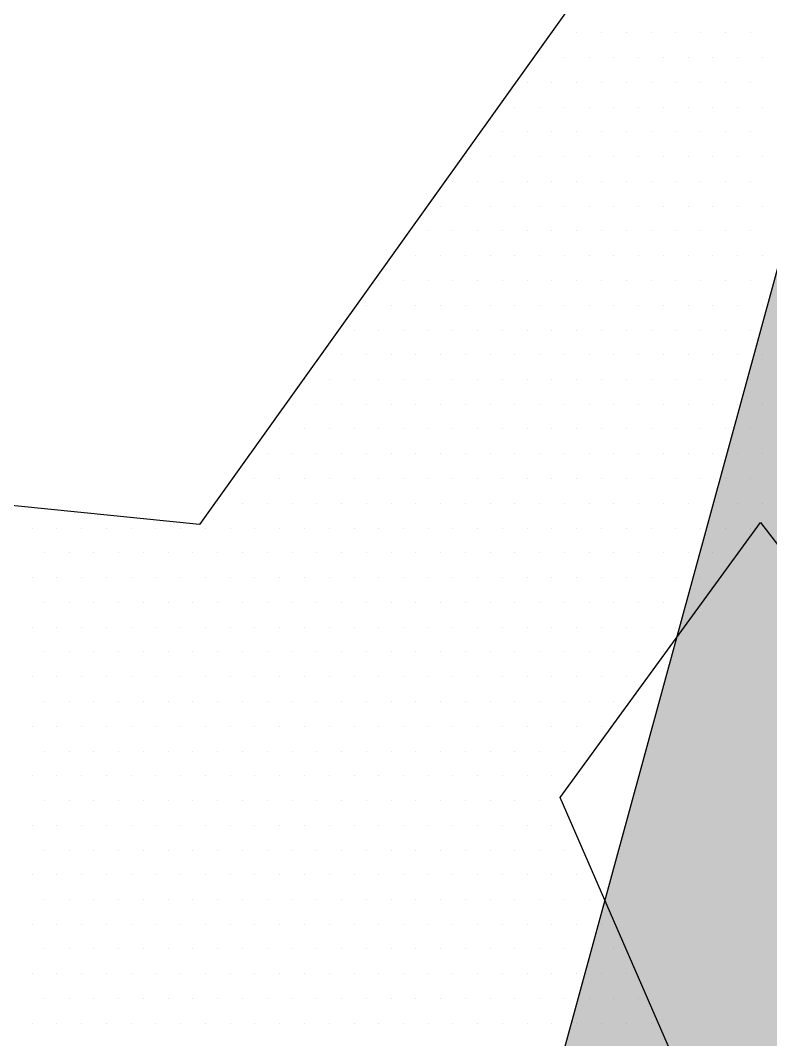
# Paper-space layout 'TOP_A1_00200_01-01-2017_MODELE' of a CAD drawing. Header units: metres. Extents: x 1274 to 2143, y 12 to 312.
# Drawn here: x 2042.914 to 2044.582, y 280.397 to 282.662 of the extents above; entities that cross this region are included whole.
import ezdxf

# ---------------------------------------------------------------- set-up
doc = ezdxf.new("R2010")
doc.units = ezdxf.units.M
doc.header["$LTSCALE"] = 2
doc.set_wipeout_variables(frame=1)
doc.linetypes.add('CACHEX2', pattern=[0.75, 0.5, -0.25])
for name, color, linetype in [('CARTOUCHE', 7, 'Continuous'), ('LOGO', 4, 'Continuous'), ('rosace', 7, 'Continuous')]:
    doc.layers.add(name, color=color, linetype=linetype)

# ---------------------------------------------------------------- blocks, each defined once
blk = doc.blocks.new('A$C715108E3')
at = {"layer": 'LOGO', "color": 131}
for p, q in [((-12.5921, -17.0928), (-12.5921, -17.0928)), ((-12.5889, -17.0928), (-12.5889, -17.0928)), ((-12.4971, -17.0928), (-12.4971, -17.0928)), ((-12.4053, -17.0928), (-12.4053, -17.0928)), ((-12.3136, -17.0928), (-12.3136, -17.0928)), ((-12.2216, -17.0928), (-12.2216, -17.0928)), ((-12.1298, -17.0928), (-12.1298, -17.0928)), ((-12.0387, -17.0928), (-12.0387, -17.0928)), ((-11.9465, -17.0928), (-11.9465, -17.0928)), ((-11.8546, -17.0928), (-11.8546, -17.0928)), ((-12.6579, -17.1843), (-12.6579, -17.1843)), ((-12.6345, -17.1843), (-12.6345, -17.1843)), ((-12.5424, -17.1843), (-12.5424, -17.1843)), ((-12.4514, -17.1843), (-12.4514, -17.1843)), ((-12.3593, -17.1843), (-12.3593, -17.1843)), ((-12.2673, -17.1843), (-12.2673, -17.1843)), ((-12.1762, -17.1843), (-12.1762, -17.1843)), ((-12.0844, -17.1843), (-12.0844, -17.1843)), ((-11.9924, -17.1843), (-11.9924, -17.1843)), ((-11.9011, -17.1843), (-11.9011, -17.1843)), ((-11.8091, -17.1843), (-11.8091, -17.1843)), ((-12.7231, -17.2756), (-12.7231, -17.2756)), ((-12.6802, -17.2756), (-12.6802, -17.2756)), ((-12.5889, -17.2756), (-12.5889, -17.2756)), ((-12.4971, -17.2756), (-12.4971, -17.2756)), ((-12.4053, -17.2756), (-12.4053, -17.2756)), ((-12.3136, -17.2756), (-12.3136, -17.2756)), ((-12.2216, -17.2756), (-12.2216, -17.2756)), ((-12.1298, -17.2756), (-12.1298, -17.2756)), ((-12.0387, -17.2756), (-12.0387, -17.2756)), ((-11.9465, -17.2756), (-11.9465, -17.2756)), ((-11.8546, -17.2756), (-11.8546, -17.2756)), ((-12.7891, -17.368), (-12.7891, -17.368)), ((-12.7265, -17.368), (-12.7265, -17.368)), ((-12.6345, -17.368), (-12.6345, -17.368)), ((-12.5424, -17.368), (-12.5424, -17.368)), ((-12.4514, -17.368), (-12.4514, -17.368)), ((-12.3593, -17.368), (-12.3593, -17.368)), ((-12.2673, -17.368), (-12.2673, -17.368)), ((-12.1762, -17.368), (-12.1762, -17.368)), ((-12.0844, -17.368), (-12.0844, -17.368)), ((-11.9924, -17.368), (-11.9924, -17.368)), ((-11.9011, -17.368), (-11.9011, -17.368)), ((-11.8091, -17.368), (-11.8091, -17.368)), ((-12.8547, -17.4592), (-12.8547, -17.4592)), ((-12.7722, -17.4592), (-12.7722, -17.4592)), ((-12.6802, -17.4592), (-12.6802, -17.4592)), ((-12.5889, -17.4592), (-12.5889, -17.4592)), ((-12.4971, -17.4592), (-12.4971, -17.4592)), ((-12.4053, -17.4592), (-12.4053, -17.4592)), ((-12.3136, -17.4592), (-12.3136, -17.4592)), ((-12.2216, -17.4592), (-12.2216, -17.4592)), ((-12.1298, -17.4592), (-12.1298, -17.4592)), ((-12.0387, -17.4592), (-12.0387, -17.4592)), ((-11.9465, -17.4592), (-11.9465, -17.4592)), ((-11.8546, -17.4592), (-11.8546, -17.4592)), ((-12.9206, -17.5507), (-12.9206, -17.5507)), ((-12.9098, -17.5507), (-12.9098, -17.5507)), ((-12.8178, -17.5507), (-12.8178, -17.5507)), ((-12.7265, -17.5507), (-12.7265, -17.5507)), ((-12.6345, -17.5507), (-12.6345, -17.5507)), ((-12.5424, -17.5507), (-12.5424, -17.5507)), ((-12.4514, -17.5507), (-12.4514, -17.5507)), ((-12.3593, -17.5507), (-12.3593, -17.5507)), ((-12.2673, -17.5507), (-12.2673, -17.5507)), ((-12.1762, -17.5507), (-12.1762, -17.5507)), ((-12.0844, -17.5507), (-12.0844, -17.5507)), ((-11.9924, -17.5507), (-11.9924, -17.5507)), ((-11.9011, -17.5507), (-11.9011, -17.5507)), ((-11.8091, -17.5507), (-11.8091, -17.5507)), ((-12.9857, -17.6431), (-12.9857, -17.6431)), ((-12.9559, -17.6431), (-12.9559, -17.6431)), ((-12.8642, -17.6431), (-12.8642, -17.6431)), ((-12.7722, -17.6431), (-12.7722, -17.6431)), ((-12.6802, -17.6431), (-12.6802, -17.6431)), ((-12.5889, -17.6431), (-12.5889, -17.6431)), ((-12.4971, -17.6431), (-12.4971, -17.6431)), ((-12.4053, -17.6431), (-12.4053, -17.6431)), ((-12.3136, -17.6431), (-12.3136, -17.6431)), ((-12.2216, -17.6431), (-12.2216, -17.6431)), ((-12.1298, -17.6431), (-12.1298, -17.6431)), ((-12.0387, -17.6431), (-12.0387, -17.6431)), ((-11.9465, -17.6431), (-11.9465, -17.6431)), ((-11.8546, -17.6431), (-11.8546, -17.6431)), ((-13.0518, -17.7343), (-13.0518, -17.7343)), ((-13.0014, -17.7343), (-13.0014, -17.7343)), ((-12.9098, -17.7343), (-12.9098, -17.7343)), ((-12.8178, -17.7343), (-12.8178, -17.7343)), ((-12.7265, -17.7343), (-12.7265, -17.7343)), ((-12.6345, -17.7343), (-12.6345, -17.7343)), ((-12.5424, -17.7343), (-12.5424, -17.7343)), ((-12.4514, -17.7343), (-12.4514, -17.7343)), ((-12.3593, -17.7343), (-12.3593, -17.7343)), ((-12.2673, -17.7343), (-12.2673, -17.7343)), ((-12.1762, -17.7343), (-12.1762, -17.7343)), ((-12.0844, -17.7343), (-12.0844, -17.7343)), ((-11.9924, -17.7343), (-11.9924, -17.7343)), ((-11.9011, -17.7343), (-11.9011, -17.7343)), ((-11.8091, -17.7343), (-11.8091, -17.7343)), ((-13.1174, -17.8258), (-13.1174, -17.8258)), ((-13.0473, -17.8258), (-13.0473, -17.8258)), ((-12.9559, -17.8258), (-12.9559, -17.8258)), ((-12.8642, -17.8258), (-12.8642, -17.8258)), ((-12.7722, -17.8258), (-12.7722, -17.8258)), ((-12.6802, -17.8258), (-12.6802, -17.8258)), ((-12.5889, -17.8258), (-12.5889, -17.8258)), ((-12.4971, -17.8258), (-12.4971, -17.8258)), ((-12.4053, -17.8258), (-12.4053, -17.8258)), ((-12.3136, -17.8258), (-12.3136, -17.8258)), ((-12.2216, -17.8258), (-12.2216, -17.8258)), ((-12.1298, -17.8258), (-12.1298, -17.8258)), ((-12.0387, -17.8258), (-12.0387, -17.8258)), ((-11.9465, -17.8258), (-11.9465, -17.8258)), ((-11.8546, -17.8258), (-11.8546, -17.8258)), ((-13.1826, -17.9182), (-13.1826, -17.9182)), ((-13.0934, -17.9182), (-13.0934, -17.9182)), ((-13.0014, -17.9182), (-13.0014, -17.9182)), ((-12.9098, -17.9182), (-12.9098, -17.9182)), ((-12.8178, -17.9182), (-12.8178, -17.9182)), ((-12.7265, -17.9182), (-12.7265, -17.9182)), ((-12.6345, -17.9182), (-12.6345, -17.9182)), ((-12.5424, -17.9182), (-12.5424, -17.9182)), ((-12.4514, -17.9182), (-12.4514, -17.9182)), ((-12.3593, -17.9182), (-12.3593, -17.9182)), ((-12.2673, -17.9182), (-12.2673, -17.9182)), ((-12.1762, -17.9182), (-12.1762, -17.9182)), ((-12.0844, -17.9182), (-12.0844, -17.9182)), ((-11.9924, -17.9182), (-11.9924, -17.9182)), ((-11.9011, -17.9182), (-11.9011, -17.9182)), ((-11.8091, -17.9182), (-11.8091, -17.9182)), ((-13.2484, -18.0097), (-13.2484, -18.0097)), ((-13.2312, -18.0097), (-13.2312, -18.0097)), ((-13.1392, -18.0097), (-13.1392, -18.0097)), ((-13.0473, -18.0097), (-13.0473, -18.0097)), ((-12.9559, -18.0097), (-12.9559, -18.0097)), ((-12.8642, -18.0097), (-12.8642, -18.0097)), ((-12.7722, -18.0097), (-12.7722, -18.0097)), ((-12.6802, -18.0097), (-12.6802, -18.0097)), ((-12.5889, -18.0097), (-12.5889, -18.0097)), ((-12.4971, -18.0097), (-12.4971, -18.0097)), ((-12.4053, -18.0097), (-12.4053, -18.0097)), ((-12.3136, -18.0097), (-12.3136, -18.0097)), ((-12.2216, -18.0097), (-12.2216, -18.0097)), ((-12.1298, -18.0097), (-12.1298, -18.0097)), ((-12.0387, -18.0097), (-12.0387, -18.0097)), ((-11.9465, -18.0097), (-11.9465, -18.0097)), ((-11.8546, -18.0097), (-11.8546, -18.0097)), ((-13.3142, -18.1009), (-13.3142, -18.1009)), ((-13.2767, -18.1009), (-13.2767, -18.1009)), ((-13.1849, -18.1009), (-13.1849, -18.1009)), ((-13.0934, -18.1009), (-13.0934, -18.1009)), ((-13.0014, -18.1009), (-13.0014, -18.1009)), ((-12.9098, -18.1009), (-12.9098, -18.1009)), ((-12.8178, -18.1009), (-12.8178, -18.1009)), ((-12.7265, -18.1009), (-12.7265, -18.1009)), ((-12.6345, -18.1009), (-12.6345, -18.1009)), ((-12.5424, -18.1009), (-12.5424, -18.1009)), ((-12.4514, -18.1009), (-12.4514, -18.1009)), ((-12.3593, -18.1009), (-12.3593, -18.1009)), ((-12.2673, -18.1009), (-12.2673, -18.1009)), ((-12.1762, -18.1009), (-12.1762, -18.1009)), ((-12.0844, -18.1009), (-12.0844, -18.1009)), ((-11.9924, -18.1009), (-11.9924, -18.1009)), ((-11.9011, -18.1009), (-11.9011, -18.1009)), ((-11.8091, -18.1009), (-11.8091, -18.1009)), ((-13.3798, -18.1933), (-13.3798, -18.1933)), ((-13.3223, -18.1933), (-13.3223, -18.1933)), ((-13.2312, -18.1933), (-13.2312, -18.1933)), ((-13.1392, -18.1933), (-13.1392, -18.1933)), ((-13.0473, -18.1933), (-13.0473, -18.1933)), ((-12.9559, -18.1933), (-12.9559, -18.1933)), ((-12.8642, -18.1933), (-12.8642, -18.1933)), ((-12.7722, -18.1933), (-12.7722, -18.1933)), ((-12.6802, -18.1933), (-12.6802, -18.1933)), ((-12.5889, -18.1933), (-12.5889, -18.1933)), ((-12.4971, -18.1933), (-12.4971, -18.1933)), ((-12.4053, -18.1933), (-12.4053, -18.1933)), ((-12.3136, -18.1933), (-12.3136, -18.1933)), ((-12.2216, -18.1933), (-12.2216, -18.1933)), ((-12.1298, -18.1933), (-12.1298, -18.1933)), ((-12.0387, -18.1933), (-12.0387, -18.1933)), ((-11.9465, -18.1933), (-11.9465, -18.1933)), ((-11.8546, -18.1933), (-11.8546, -18.1933)), ((-13.4454, -18.2848), (-13.4454, -18.2848)), ((-13.3686, -18.2848), (-13.3686, -18.2848)), ((-13.2767, -18.2848), (-13.2767, -18.2848)), ((-13.1849, -18.2848), (-13.1849, -18.2848)), ((-13.0934, -18.2848), (-13.0934, -18.2848)), ((-13.0014, -18.2848), (-13.0014, -18.2848)), ((-12.9098, -18.2848), (-12.9098, -18.2848)), ((-12.8178, -18.2848), (-12.8178, -18.2848)), ((-12.7265, -18.2848), (-12.7265, -18.2848)), ((-12.6345, -18.2848), (-12.6345, -18.2848)), ((-12.5424, -18.2848), (-12.5424, -18.2848)), ((-12.4514, -18.2848), (-12.4514, -18.2848)), ((-12.3593, -18.2848), (-12.3593, -18.2848)), ((-12.2673, -18.2848), (-12.2673, -18.2848)), ((-12.1762, -18.2848), (-12.1762, -18.2848)), ((-12.0844, -18.2848), (-12.0844, -18.2848)), ((-11.9924, -18.2848), (-11.9924, -18.2848)), ((-11.9011, -18.2848), (-11.9011, -18.2848)), ((-11.8091, -18.2848), (-11.8091, -18.2848)), ((-13.5112, -18.3761), (-13.5112, -18.3761)), ((-13.5063, -18.3761), (-13.5063, -18.3761)), ((-13.4143, -18.3761), (-13.4143, -18.3761)), ((-13.3223, -18.3761), (-13.3223, -18.3761)), ((-13.2312, -18.3761), (-13.2312, -18.3761)), ((-13.1392, -18.3761), (-13.1392, -18.3761)), ((-13.0473, -18.3761), (-13.0473, -18.3761)), ((-12.9559, -18.3761), (-12.9559, -18.3761)), ((-12.8642, -18.3761), (-12.8642, -18.3761)), ((-12.7722, -18.3761), (-12.7722, -18.3761)), ((-12.6802, -18.3761), (-12.6802, -18.3761)), ((-12.5889, -18.3761), (-12.5889, -18.3761)), ((-12.4971, -18.3761), (-12.4971, -18.3761)), ((-12.4053, -18.3761), (-12.4053, -18.3761)), ((-12.3136, -18.3761), (-12.3136, -18.3761)), ((-12.2216, -18.3761), (-12.2216, -18.3761)), ((-12.1298, -18.3761), (-12.1298, -18.3761)), ((-12.0387, -18.3761), (-12.0387, -18.3761)), ((-11.9465, -18.3761), (-11.9465, -18.3761)), ((-11.8546, -18.3761), (-11.8546, -18.3761)), ((-13.5764, -18.4684), (-13.5764, -18.4684)), ((-13.552, -18.4684), (-13.552, -18.4684)), ((-13.46, -18.4684), (-13.46, -18.4684)), ((-13.3686, -18.4684), (-13.3686, -18.4684)), ((-13.2767, -18.4684), (-13.2767, -18.4684)), ((-13.1849, -18.4684), (-13.1849, -18.4684)), ((-13.0934, -18.4684), (-13.0934, -18.4684)), ((-13.0014, -18.4684), (-13.0014, -18.4684)), ((-12.9098, -18.4684), (-12.9098, -18.4684)), ((-12.8178, -18.4684), (-12.8178, -18.4684)), ((-12.7265, -18.4684), (-12.7265, -18.4684)), ((-12.6345, -18.4684), (-12.6345, -18.4684)), ((-12.5424, -18.4684), (-12.5424, -18.4684)), ((-12.4514, -18.4684), (-12.4514, -18.4684)), ((-12.3593, -18.4684), (-12.3593, -18.4684)), ((-12.2673, -18.4684), (-12.2673, -18.4684)), ((-12.1762, -18.4684), (-12.1762, -18.4684)), ((-12.0844, -18.4684), (-12.0844, -18.4684)), ((-11.9924, -18.4684), (-11.9924, -18.4684)), ((-11.9011, -18.4684), (-11.9011, -18.4684)), ((-11.8091, -18.4684), (-11.8091, -18.4684)), ((-13.6422, -18.5599), (-13.6422, -18.5599)), ((-13.5976, -18.5599), (-13.5976, -18.5599)), ((-13.5063, -18.5599), (-13.5063, -18.5599)), ((-13.4143, -18.5599), (-13.4143, -18.5599)), ((-13.3223, -18.5599), (-13.3223, -18.5599)), ((-13.2312, -18.5599), (-13.2312, -18.5599)), ((-13.1392, -18.5599), (-13.1392, -18.5599)), ((-13.0473, -18.5599), (-13.0473, -18.5599)), ((-12.9559, -18.5599), (-12.9559, -18.5599)), ((-12.8642, -18.5599), (-12.8642, -18.5599)), ((-12.7722, -18.5599), (-12.7722, -18.5599)), ((-12.6802, -18.5599), (-12.6802, -18.5599)), ((-12.5889, -18.5599), (-12.5889, -18.5599)), ((-12.4971, -18.5599), (-12.4971, -18.5599)), ((-12.4053, -18.5599), (-12.4053, -18.5599)), ((-12.3136, -18.5599), (-12.3136, -18.5599)), ((-12.2216, -18.5599), (-12.2216, -18.5599)), ((-12.1298, -18.5599), (-12.1298, -18.5599)), ((-12.0387, -18.5599), (-12.0387, -18.5599)), ((-11.9465, -18.5599), (-11.9465, -18.5599)), ((-11.8546, -18.5599), (-11.8546, -18.5599)), ((-13.7082, -18.6525), (-13.7082, -18.6525)), ((-13.6441, -18.6525), (-13.6441, -18.6525)), ((-13.552, -18.6525), (-13.552, -18.6525)), ((-13.46, -18.6525), (-13.46, -18.6525)), ((-13.3686, -18.6525), (-13.3686, -18.6525)), ((-13.2767, -18.6525), (-13.2767, -18.6525)), ((-13.1849, -18.6525), (-13.1849, -18.6525)), ((-13.0934, -18.6525), (-13.0934, -18.6525)), ((-13.0014, -18.6525), (-13.0014, -18.6525)), ((-12.9098, -18.6525), (-12.9098, -18.6525)), ((-12.8178, -18.6525), (-12.8178, -18.6525)), ((-12.7265, -18.6525), (-12.7265, -18.6525)), ((-12.6345, -18.6525), (-12.6345, -18.6525)), ((-12.5424, -18.6525), (-12.5424, -18.6525)), ((-12.4514, -18.6525), (-12.4514, -18.6525)), ((-12.3593, -18.6525), (-12.3593, -18.6525)), ((-12.2673, -18.6525), (-12.2673, -18.6525)), ((-12.1762, -18.6525), (-12.1762, -18.6525)), ((-12.0844, -18.6525), (-12.0844, -18.6525)), ((-11.9924, -18.6525), (-11.9924, -18.6525)), ((-11.9011, -18.6525), (-11.9011, -18.6525)), ((-11.8091, -18.6525), (-11.8091, -18.6525)), ((-13.7737, -18.7438), (-13.7737, -18.7438)), ((-13.6894, -18.7438), (-13.6894, -18.7438)), ((-13.5976, -18.7438), (-13.5976, -18.7438)), ((-13.5063, -18.7438), (-13.5063, -18.7438)), ((-13.4143, -18.7438), (-13.4143, -18.7438)), ((-13.3223, -18.7438), (-13.3223, -18.7438)), ((-13.2312, -18.7438), (-13.2312, -18.7438)), ((-13.1392, -18.7438), (-13.1392, -18.7438)), ((-13.0473, -18.7438), (-13.0473, -18.7438)), ((-12.9559, -18.7438), (-12.9559, -18.7438)), ((-12.8642, -18.7438), (-12.8642, -18.7438)), ((-12.7722, -18.7438), (-12.7722, -18.7438)), ((-12.6802, -18.7438), (-12.6802, -18.7438)), ((-12.5889, -18.7438), (-12.5889, -18.7438)), ((-12.4971, -18.7438), (-12.4971, -18.7438)), ((-12.4053, -18.7438), (-12.4053, -18.7438)), ((-12.3136, -18.7438), (-12.3136, -18.7438)), ((-12.2216, -18.7438), (-12.2216, -18.7438)), ((-12.1298, -18.7438), (-12.1298, -18.7438)), ((-12.0387, -18.7438), (-12.0387, -18.7438)), ((-11.9465, -18.7438), (-11.9465, -18.7438)), ((-11.8546, -18.7438), (-11.8546, -18.7438)), ((-13.839, -18.835), (-13.839, -18.835)), ((-13.827, -18.835), (-13.827, -18.835)), ((-13.7351, -18.835), (-13.7351, -18.835)), ((-13.6441, -18.835), (-13.6441, -18.835)), ((-13.552, -18.835), (-13.552, -18.835)), ((-13.46, -18.835), (-13.46, -18.835)), ((-13.3686, -18.835), (-13.3686, -18.835)), ((-13.2767, -18.835), (-13.2767, -18.835)), ((-13.1849, -18.835), (-13.1849, -18.835)), ((-13.0934, -18.835), (-13.0934, -18.835)), ((-13.0014, -18.835), (-13.0014, -18.835)), ((-12.9098, -18.835), (-12.9098, -18.835)), ((-12.8178, -18.835), (-12.8178, -18.835)), ((-12.7265, -18.835), (-12.7265, -18.835)), ((-12.6345, -18.835), (-12.6345, -18.835)), ((-12.5424, -18.835), (-12.5424, -18.835)), ((-12.4514, -18.835), (-12.4514, -18.835)), ((-12.3593, -18.835), (-12.3593, -18.835)), ((-12.2673, -18.835), (-12.2673, -18.835)), ((-12.1762, -18.835), (-12.1762, -18.835)), ((-12.0844, -18.835), (-12.0844, -18.835)), ((-11.9924, -18.835), (-11.9924, -18.835)), ((-11.9011, -18.835), (-11.9011, -18.835)), ((-11.8091, -18.835), (-11.8091, -18.835)), ((-14.5152, -18.9276), (-14.5152, -18.9276)), ((-14.4237, -18.9276), (-14.4237, -18.9276)), ((-14.3319, -18.9276), (-14.3319, -18.9276)), ((-14.2398, -18.9276), (-14.2398, -18.9276)), ((-14.1478, -18.9276), (-14.1478, -18.9276)), ((-14.0566, -18.9276), (-14.0566, -18.9276)), ((-13.9645, -18.9276), (-13.9645, -18.9276)), ((-13.8727, -18.9276), (-13.8727, -18.9276)), ((-13.7812, -18.9276), (-13.7812, -18.9276)), ((-13.6894, -18.9276), (-13.6894, -18.9276)), ((-13.5976, -18.9276), (-13.5976, -18.9276)), ((-13.5063, -18.9276), (-13.5063, -18.9276)), ((-13.4143, -18.9276), (-13.4143, -18.9276)), ((-13.3223, -18.9276), (-13.3223, -18.9276)), ((-13.2312, -18.9276), (-13.2312, -18.9276)), ((-13.1392, -18.9276), (-13.1392, -18.9276)), ((-13.0473, -18.9276), (-13.0473, -18.9276)), ((-12.9559, -18.9276), (-12.9559, -18.9276)), ((-12.8642, -18.9276), (-12.8642, -18.9276)), ((-12.7722, -18.9276), (-12.7722, -18.9276)), ((-12.6802, -18.9276), (-12.6802, -18.9276)), ((-12.5889, -18.9276), (-12.5889, -18.9276)), ((-12.4971, -18.9276), (-12.4971, -18.9276)), ((-12.4053, -18.9276), (-12.4053, -18.9276)), ((-12.3136, -18.9276), (-12.3136, -18.9276)), ((-12.2216, -18.9276), (-12.2216, -18.9276)), ((-12.1298, -18.9276), (-12.1298, -18.9276)), ((-12.0387, -18.9276), (-12.0387, -18.9276)), ((-11.9465, -18.9276), (-11.9465, -18.9276)), ((-11.8546, -18.9276), (-11.8546, -18.9276)), ((-11.801, -18.9276), (-11.801, -18.9276)), ((-14.4694, -19.0189), (-14.4694, -19.0189)), ((-14.3774, -19.0189), (-14.3774, -19.0189)), ((-14.2861, -19.0189), (-14.2861, -19.0189)), ((-14.1941, -19.0189), (-14.1941, -19.0189)), ((-14.1021, -19.0189), (-14.1021, -19.0189)), ((-14.0103, -19.0189), (-14.0103, -19.0189)), ((-13.9192, -19.0189), (-13.9192, -19.0189)), ((-13.827, -19.0189), (-13.827, -19.0189)), ((-13.7351, -19.0189), (-13.7351, -19.0189)), ((-13.6441, -19.0189), (-13.6441, -19.0189)), ((-13.552, -19.0189), (-13.552, -19.0189)), ((-13.46, -19.0189), (-13.46, -19.0189)), ((-13.3686, -19.0189), (-13.3686, -19.0189)), ((-13.2767, -19.0189), (-13.2767, -19.0189)), ((-13.1849, -19.0189), (-13.1849, -19.0189)), ((-13.0934, -19.0189), (-13.0934, -19.0189)), ((-13.0014, -19.0189), (-13.0014, -19.0189)), ((-12.9098, -19.0189), (-12.9098, -19.0189)), ((-12.8178, -19.0189), (-12.8178, -19.0189)), ((-12.7265, -19.0189), (-12.7265, -19.0189)), ((-12.6345, -19.0189), (-12.6345, -19.0189)), ((-12.5424, -19.0189), (-12.5424, -19.0189)), ((-12.4514, -19.0189), (-12.4514, -19.0189)), ((-12.3593, -19.0189), (-12.3593, -19.0189)), ((-12.2673, -19.0189), (-12.2673, -19.0189)), ((-12.1762, -19.0189), (-12.1762, -19.0189)), ((-12.0844, -19.0189), (-12.0844, -19.0189)), ((-11.9924, -19.0189), (-11.9924, -19.0189)), ((-11.9011, -19.0189), (-11.9011, -19.0189)), ((-14.5152, -19.1101), (-14.5152, -19.1101)), ((-14.4237, -19.1101), (-14.4237, -19.1101)), ((-14.3319, -19.1101), (-14.3319, -19.1101)), ((-14.2398, -19.1101), (-14.2398, -19.1101)), ((-14.1478, -19.1101), (-14.1478, -19.1101)), ((-14.0566, -19.1101), (-14.0566, -19.1101)), ((-13.9645, -19.1101), (-13.9645, -19.1101)), ((-13.8727, -19.1101), (-13.8727, -19.1101)), ((-13.7812, -19.1101), (-13.7812, -19.1101)), ((-13.6894, -19.1101), (-13.6894, -19.1101)), ((-13.5976, -19.1101), (-13.5976, -19.1101)), ((-13.5063, -19.1101), (-13.5063, -19.1101)), ((-13.4143, -19.1101), (-13.4143, -19.1101)), ((-13.3223, -19.1101), (-13.3223, -19.1101)), ((-13.2312, -19.1101), (-13.2312, -19.1101)), ((-13.1392, -19.1101), (-13.1392, -19.1101)), ((-13.0473, -19.1101), (-13.0473, -19.1101)), ((-12.9559, -19.1101), (-12.9559, -19.1101)), ((-12.8642, -19.1101), (-12.8642, -19.1101)), ((-12.7722, -19.1101), (-12.7722, -19.1101)), ((-12.6802, -19.1101), (-12.6802, -19.1101)), ((-12.5889, -19.1101), (-12.5889, -19.1101)), ((-12.4971, -19.1101), (-12.4971, -19.1101)), ((-12.4053, -19.1101), (-12.4053, -19.1101)), ((-12.3136, -19.1101), (-12.3136, -19.1101)), ((-12.2216, -19.1101), (-12.2216, -19.1101)), ((-12.1298, -19.1101), (-12.1298, -19.1101)), ((-12.0387, -19.1101), (-12.0387, -19.1101)), ((-14.4694, -19.2027), (-14.4694, -19.2027)), ((-14.3774, -19.2027), (-14.3774, -19.2027)), ((-14.2861, -19.2027), (-14.2861, -19.2027)), ((-14.1941, -19.2027), (-14.1941, -19.2027)), ((-14.1021, -19.2027), (-14.1021, -19.2027)), ((-14.0103, -19.2027), (-14.0103, -19.2027)), ((-13.9192, -19.2027), (-13.9192, -19.2027)), ((-13.827, -19.2027), (-13.827, -19.2027)), ((-13.7351, -19.2027), (-13.7351, -19.2027)), ((-13.6441, -19.2027), (-13.6441, -19.2027)), ((-13.552, -19.2027), (-13.552, -19.2027)), ((-13.46, -19.2027), (-13.46, -19.2027)), ((-13.3686, -19.2027), (-13.3686, -19.2027)), ((-13.2767, -19.2027), (-13.2767, -19.2027)), ((-13.1849, -19.2027), (-13.1849, -19.2027)), ((-13.0934, -19.2027), (-13.0934, -19.2027)), ((-13.0014, -19.2027), (-13.0014, -19.2027)), ((-12.9098, -19.2027), (-12.9098, -19.2027)), ((-12.8178, -19.2027), (-12.8178, -19.2027)), ((-12.7265, -19.2027), (-12.7265, -19.2027)), ((-12.6345, -19.2027), (-12.6345, -19.2027)), ((-12.5424, -19.2027), (-12.5424, -19.2027)), ((-12.4514, -19.2027), (-12.4514, -19.2027)), ((-12.3593, -19.2027), (-12.3593, -19.2027)), ((-12.2673, -19.2027), (-12.2673, -19.2027)), ((-12.1762, -19.2027), (-12.1762, -19.2027)), ((-12.0844, -19.2027), (-12.0844, -19.2027)), ((-14.5152, -19.294), (-14.5152, -19.294)), ((-14.4237, -19.294), (-14.4237, -19.294)), ((-14.3319, -19.294), (-14.3319, -19.294)), ((-14.2398, -19.294), (-14.2398, -19.294)), ((-14.1478, -19.294), (-14.1478, -19.294)), ((-14.0566, -19.294), (-14.0566, -19.294)), ((-13.9645, -19.294), (-13.9645, -19.294)), ((-13.8727, -19.294), (-13.8727, -19.294)), ((-13.7812, -19.294), (-13.7812, -19.294)), ((-13.6894, -19.294), (-13.6894, -19.294)), ((-13.5976, -19.294), (-13.5976, -19.294)), ((-13.5063, -19.294), (-13.5063, -19.294)), ((-13.4143, -19.294), (-13.4143, -19.294)), ((-13.3223, -19.294), (-13.3223, -19.294)), ((-13.2312, -19.294), (-13.2312, -19.294)), ((-13.1392, -19.294), (-13.1392, -19.294)), ((-13.0473, -19.294), (-13.0473, -19.294)), ((-12.9559, -19.294), (-12.9559, -19.294)), ((-12.8642, -19.294), (-12.8642, -19.294)), ((-12.7722, -19.294), (-12.7722, -19.294)), ((-12.6802, -19.294), (-12.6802, -19.294)), ((-12.5889, -19.294), (-12.5889, -19.294)), ((-12.4971, -19.294), (-12.4971, -19.294)), ((-12.4053, -19.294), (-12.4053, -19.294)), ((-12.3136, -19.294), (-12.3136, -19.294)), ((-12.2216, -19.294), (-12.2216, -19.294)), ((-12.1298, -19.294), (-12.1298, -19.294)), ((-14.4694, -19.3855), (-14.4694, -19.3855)), ((-14.3774, -19.3855), (-14.3774, -19.3855)), ((-14.2861, -19.3855), (-14.2861, -19.3855)), ((-14.1941, -19.3855), (-14.1941, -19.3855)), ((-14.1021, -19.3855), (-14.1021, -19.3855)), ((-14.0103, -19.3855), (-14.0103, -19.3855)), ((-13.9192, -19.3855), (-13.9192, -19.3855)), ((-13.827, -19.3855), (-13.827, -19.3855)), ((-13.7351, -19.3855), (-13.7351, -19.3855)), ((-13.6441, -19.3855), (-13.6441, -19.3855)), ((-13.552, -19.3855), (-13.552, -19.3855)), ((-13.46, -19.3855), (-13.46, -19.3855)), ((-13.3686, -19.3855), (-13.3686, -19.3855)), ((-13.2767, -19.3855), (-13.2767, -19.3855)), ((-13.1849, -19.3855), (-13.1849, -19.3855)), ((-13.0934, -19.3855), (-13.0934, -19.3855)), ((-13.0014, -19.3855), (-13.0014, -19.3855)), ((-12.9098, -19.3855), (-12.9098, -19.3855)), ((-12.8178, -19.3855), (-12.8178, -19.3855)), ((-12.7265, -19.3855), (-12.7265, -19.3855)), ((-12.6345, -19.3855), (-12.6345, -19.3855)), ((-12.5424, -19.3855), (-12.5424, -19.3855)), ((-12.4514, -19.3855), (-12.4514, -19.3855)), ((-12.3593, -19.3855), (-12.3593, -19.3855)), ((-12.2673, -19.3855), (-12.2673, -19.3855)), ((-12.1762, -19.3855), (-12.1762, -19.3855)), ((-14.5152, -19.4779), (-14.5152, -19.4779)), ((-14.4237, -19.4779), (-14.4237, -19.4779)), ((-14.3319, -19.4779), (-14.3319, -19.4779)), ((-14.2398, -19.4779), (-14.2398, -19.4779)), ((-14.1478, -19.4779), (-14.1478, -19.4779)), ((-14.0566, -19.4779), (-14.0566, -19.4779)), ((-13.9645, -19.4779), (-13.9645, -19.4779)), ((-13.8727, -19.4779), (-13.8727, -19.4779)), ((-13.7812, -19.4779), (-13.7812, -19.4779)), ((-13.6894, -19.4779), (-13.6894, -19.4779)), ((-13.5976, -19.4779), (-13.5976, -19.4779)), ((-13.5063, -19.4779), (-13.5063, -19.4779)), ((-13.4143, -19.4779), (-13.4143, -19.4779)), ((-13.3223, -19.4779), (-13.3223, -19.4779)), ((-13.2312, -19.4779), (-13.2312, -19.4779)), ((-13.1392, -19.4779), (-13.1392, -19.4779)), ((-13.0473, -19.4779), (-13.0473, -19.4779)), ((-12.9559, -19.4779), (-12.9559, -19.4779)), ((-12.8642, -19.4779), (-12.8642, -19.4779)), ((-12.7722, -19.4779), (-12.7722, -19.4779)), ((-12.6802, -19.4779), (-12.6802, -19.4779)), ((-12.5889, -19.4779), (-12.5889, -19.4779)), ((-12.4971, -19.4779), (-12.4971, -19.4779)), ((-12.4053, -19.4779), (-12.4053, -19.4779)), ((-12.3136, -19.4779), (-12.3136, -19.4779)), ((-14.4694, -19.5693), (-14.4694, -19.5693)), ((-14.3774, -19.5693), (-14.3774, -19.5693)), ((-14.2861, -19.5693), (-14.2861, -19.5693)), ((-14.1941, -19.5693), (-14.1941, -19.5693)), ((-14.1021, -19.5693), (-14.1021, -19.5693)), ((-14.0103, -19.5693), (-14.0103, -19.5693)), ((-13.9192, -19.5693), (-13.9192, -19.5693)), ((-13.827, -19.5693), (-13.827, -19.5693)), ((-13.7351, -19.5693), (-13.7351, -19.5693)), ((-13.6441, -19.5693), (-13.6441, -19.5693)), ((-13.552, -19.5693), (-13.552, -19.5693)), ((-13.46, -19.5693), (-13.46, -19.5693)), ((-13.3686, -19.5693), (-13.3686, -19.5693)), ((-13.2767, -19.5693), (-13.2767, -19.5693)), ((-13.1849, -19.5693), (-13.1849, -19.5693)), ((-13.0934, -19.5693), (-13.0934, -19.5693)), ((-13.0014, -19.5693), (-13.0014, -19.5693)), ((-12.9098, -19.5693), (-12.9098, -19.5693)), ((-12.8178, -19.5693), (-12.8178, -19.5693)), ((-12.7265, -19.5693), (-12.7265, -19.5693)), ((-12.6345, -19.5693), (-12.6345, -19.5693)), ((-12.5424, -19.5693), (-12.5424, -19.5693)), ((-12.4514, -19.5693), (-12.4514, -19.5693)), ((-12.3593, -19.5693), (-12.3593, -19.5693)), ((-14.5152, -19.6606), (-14.5152, -19.6606)), ((-14.4237, -19.6606), (-14.4237, -19.6606)), ((-14.3319, -19.6606), (-14.3319, -19.6606)), ((-14.2398, -19.6606), (-14.2398, -19.6606)), ((-14.1478, -19.6606), (-14.1478, -19.6606)), ((-14.0566, -19.6606), (-14.0566, -19.6606)), ((-13.9645, -19.6606), (-13.9645, -19.6606)), ((-13.8727, -19.6606), (-13.8727, -19.6606)), ((-13.7812, -19.6606), (-13.7812, -19.6606)), ((-13.6894, -19.6606), (-13.6894, -19.6606)), ((-13.5976, -19.6606), (-13.5976, -19.6606)), ((-13.5063, -19.6606), (-13.5063, -19.6606)), ((-13.4143, -19.6606), (-13.4143, -19.6606)), ((-13.3223, -19.6606), (-13.3223, -19.6606)), ((-13.2312, -19.6606), (-13.2312, -19.6606)), ((-13.1392, -19.6606), (-13.1392, -19.6606)), ((-13.0473, -19.6606), (-13.0473, -19.6606)), ((-12.9559, -19.6606), (-12.9559, -19.6606)), ((-12.8642, -19.6606), (-12.8642, -19.6606)), ((-12.7722, -19.6606), (-12.7722, -19.6606)), ((-12.6802, -19.6606), (-12.6802, -19.6606)), ((-12.5889, -19.6606), (-12.5889, -19.6606)), ((-12.4971, -19.6606), (-12.4971, -19.6606)), ((-12.4053, -19.6606), (-12.4053, -19.6606)), ((-14.4694, -19.753), (-14.4694, -19.753)), ((-14.3774, -19.753), (-14.3774, -19.753)), ((-14.2861, -19.753), (-14.2861, -19.753)), ((-14.1941, -19.753), (-14.1941, -19.753)), ((-14.1021, -19.753), (-14.1021, -19.753)), ((-14.0103, -19.753), (-14.0103, -19.753)), ((-13.9192, -19.753), (-13.9192, -19.753)), ((-13.827, -19.753), (-13.827, -19.753)), ((-13.7351, -19.753), (-13.7351, -19.753)), ((-13.6441, -19.753), (-13.6441, -19.753)), ((-13.552, -19.753), (-13.552, -19.753)), ((-13.46, -19.753), (-13.46, -19.753)), ((-13.3686, -19.753), (-13.3686, -19.753)), ((-13.2767, -19.753), (-13.2767, -19.753)), ((-13.1849, -19.753), (-13.1849, -19.753)), ((-13.0934, -19.753), (-13.0934, -19.753)), ((-13.0014, -19.753), (-13.0014, -19.753)), ((-12.9098, -19.753), (-12.9098, -19.753)), ((-12.8178, -19.753), (-12.8178, -19.753)), ((-12.7265, -19.753), (-12.7265, -19.753)), ((-12.6345, -19.753), (-12.6345, -19.753)), ((-12.5424, -19.753), (-12.5424, -19.753)), ((-12.4514, -19.753), (-12.4514, -19.753)), ((-14.5152, -19.8444), (-14.5152, -19.8444)), ((-14.4237, -19.8444), (-14.4237, -19.8444)), ((-14.3319, -19.8444), (-14.3319, -19.8444)), ((-14.2398, -19.8444), (-14.2398, -19.8444)), ((-14.1478, -19.8444), (-14.1478, -19.8444)), ((-14.0566, -19.8444), (-14.0566, -19.8444)), ((-13.9645, -19.8444), (-13.9645, -19.8444)), ((-13.8727, -19.8444), (-13.8727, -19.8444)), ((-13.7812, -19.8444), (-13.7812, -19.8444)), ((-13.6894, -19.8444), (-13.6894, -19.8444)), ((-13.5976, -19.8444), (-13.5976, -19.8444)), ((-13.5063, -19.8444), (-13.5063, -19.8444)), ((-13.4143, -19.8444), (-13.4143, -19.8444)), ((-13.3223, -19.8444), (-13.3223, -19.8444)), ((-13.2312, -19.8444), (-13.2312, -19.8444)), ((-13.1392, -19.8444), (-13.1392, -19.8444)), ((-13.0473, -19.8444), (-13.0473, -19.8444)), ((-12.9559, -19.8444), (-12.9559, -19.8444)), ((-12.8642, -19.8444), (-12.8642, -19.8444)), ((-12.7722, -19.8444), (-12.7722, -19.8444)), ((-12.6802, -19.8444), (-12.6802, -19.8444)), ((-12.5889, -19.8444), (-12.5889, -19.8444)), ((-14.4694, -19.9357), (-14.4694, -19.9357)), ((-14.3774, -19.9357), (-14.3774, -19.9357)), ((-14.2861, -19.9357), (-14.2861, -19.9357)), ((-14.1941, -19.9357), (-14.1941, -19.9357)), ((-14.1021, -19.9357), (-14.1021, -19.9357)), ((-14.0103, -19.9357), (-14.0103, -19.9357)), ((-13.9192, -19.9357), (-13.9192, -19.9357)), ((-13.827, -19.9357), (-13.827, -19.9357)), ((-13.7351, -19.9357), (-13.7351, -19.9357)), ((-13.6441, -19.9357), (-13.6441, -19.9357)), ((-13.552, -19.9357), (-13.552, -19.9357)), ((-13.46, -19.9357), (-13.46, -19.9357)), ((-13.3686, -19.9357), (-13.3686, -19.9357)), ((-13.2767, -19.9357), (-13.2767, -19.9357)), ((-13.1849, -19.9357), (-13.1849, -19.9357)), ((-13.0934, -19.9357), (-13.0934, -19.9357)), ((-13.0014, -19.9357), (-13.0014, -19.9357)), ((-12.9098, -19.9357), (-12.9098, -19.9357)), ((-12.8178, -19.9357), (-12.8178, -19.9357)), ((-12.7265, -19.9357), (-12.7265, -19.9357)), ((-12.6345, -19.9357), (-12.6345, -19.9357)), ((-14.5152, -20.0281), (-14.5152, -20.0281)), ((-14.4237, -20.0281), (-14.4237, -20.0281)), ((-14.3319, -20.0281), (-14.3319, -20.0281)), ((-14.2398, -20.0281), (-14.2398, -20.0281)), ((-14.1478, -20.0281), (-14.1478, -20.0281)), ((-14.0566, -20.0281), (-14.0566, -20.0281)), ((-13.9645, -20.0281), (-13.9645, -20.0281)), ((-13.8727, -20.0281), (-13.8727, -20.0281)), ((-13.7812, -20.0281), (-13.7812, -20.0281)), ((-13.6894, -20.0281), (-13.6894, -20.0281)), ((-13.5976, -20.0281), (-13.5976, -20.0281)), ((-13.5063, -20.0281), (-13.5063, -20.0281)), ((-13.4143, -20.0281), (-13.4143, -20.0281)), ((-13.3223, -20.0281), (-13.3223, -20.0281)), ((-13.2312, -20.0281), (-13.2312, -20.0281)), ((-13.1392, -20.0281), (-13.1392, -20.0281)), ((-13.0473, -20.0281), (-13.0473, -20.0281)), ((-12.9559, -20.0281), (-12.9559, -20.0281)), ((-12.8642, -20.0281), (-12.8642, -20.0281)), ((-12.7722, -20.0281), (-12.7722, -20.0281)), ((-12.6802, -20.0281), (-12.6802, -20.0281)), ((-12.5889, -20.0281), (-12.5889, -20.0281)), ((-14.4694, -20.1196), (-14.4694, -20.1196)), ((-14.3774, -20.1196), (-14.3774, -20.1196)), ((-14.2861, -20.1196), (-14.2861, -20.1196)), ((-14.1941, -20.1196), (-14.1941, -20.1196)), ((-14.1021, -20.1196), (-14.1021, -20.1196)), ((-14.0103, -20.1196), (-14.0103, -20.1196)), ((-13.9192, -20.1196), (-13.9192, -20.1196)), ((-13.827, -20.1196), (-13.827, -20.1196)), ((-13.7351, -20.1196), (-13.7351, -20.1196)), ((-13.6441, -20.1196), (-13.6441, -20.1196)), ((-13.552, -20.1196), (-13.552, -20.1196)), ((-13.46, -20.1196), (-13.46, -20.1196)), ((-13.3686, -20.1196), (-13.3686, -20.1196)), ((-13.2767, -20.1196), (-13.2767, -20.1196)), ((-13.1849, -20.1196), (-13.1849, -20.1196)), ((-13.0934, -20.1196), (-13.0934, -20.1196)), ((-13.0014, -20.1196), (-13.0014, -20.1196)), ((-12.9098, -20.1196), (-12.9098, -20.1196)), ((-12.8178, -20.1196), (-12.8178, -20.1196)), ((-12.7265, -20.1196), (-12.7265, -20.1196)), ((-12.6345, -20.1196), (-12.6345, -20.1196)), ((-12.5424, -20.1196), (-12.5424, -20.1196)), ((-14.5152, -20.211), (-14.5152, -20.211)), ((-14.4237, -20.211), (-14.4237, -20.211)), ((-14.3319, -20.211), (-14.3319, -20.211)), ((-14.2398, -20.211), (-14.2398, -20.211)), ((-14.1478, -20.211), (-14.1478, -20.211)), ((-14.0566, -20.211), (-14.0566, -20.211)), ((-13.9645, -20.211), (-13.9645, -20.211)), ((-13.8727, -20.211), (-13.8727, -20.211)), ((-13.7812, -20.211), (-13.7812, -20.211)), ((-13.6894, -20.211), (-13.6894, -20.211)), ((-13.5976, -20.211), (-13.5976, -20.211)), ((-13.5063, -20.211), (-13.5063, -20.211)), ((-13.4143, -20.211), (-13.4143, -20.211)), ((-13.3223, -20.211), (-13.3223, -20.211)), ((-13.2312, -20.211), (-13.2312, -20.211)), ((-13.1392, -20.211), (-13.1392, -20.211)), ((-13.0473, -20.211), (-13.0473, -20.211)), ((-12.9559, -20.211), (-12.9559, -20.211)), ((-12.8642, -20.211), (-12.8642, -20.211)), ((-12.7722, -20.211), (-12.7722, -20.211)), ((-12.6802, -20.211), (-12.6802, -20.211)), ((-12.5889, -20.211), (-12.5889, -20.211)), ((-12.4971, -20.211), (-12.4971, -20.211)), ((-14.4694, -20.3034), (-14.4694, -20.3034)), ((-14.3774, -20.3034), (-14.3774, -20.3034)), ((-14.2861, -20.3034), (-14.2861, -20.3034)), ((-14.1941, -20.3034), (-14.1941, -20.3034)), ((-14.1021, -20.3034), (-14.1021, -20.3034)), ((-14.0103, -20.3034), (-14.0103, -20.3034)), ((-13.9192, -20.3034), (-13.9192, -20.3034)), ((-13.827, -20.3034), (-13.827, -20.3034)), ((-13.7351, -20.3034), (-13.7351, -20.3034)), ((-13.6441, -20.3034), (-13.6441, -20.3034)), ((-13.552, -20.3034), (-13.552, -20.3034)), ((-13.46, -20.3034), (-13.46, -20.3034)), ((-13.3686, -20.3034), (-13.3686, -20.3034)), ((-13.2767, -20.3034), (-13.2767, -20.3034)), ((-13.1849, -20.3034), (-13.1849, -20.3034)), ((-13.0934, -20.3034), (-13.0934, -20.3034)), ((-13.0014, -20.3034), (-13.0014, -20.3034)), ((-12.9098, -20.3034), (-12.9098, -20.3034)), ((-12.8178, -20.3034), (-12.8178, -20.3034)), ((-12.7265, -20.3034), (-12.7265, -20.3034)), ((-12.6345, -20.3034), (-12.6345, -20.3034)), ((-12.5424, -20.3034), (-12.5424, -20.3034)), ((-12.4514, -20.3034), (-12.4514, -20.3034)), ((-14.5152, -20.3947), (-14.5152, -20.3947)), ((-14.4237, -20.3947), (-14.4237, -20.3947)), ((-14.3319, -20.3947), (-14.3319, -20.3947)), ((-14.2398, -20.3947), (-14.2398, -20.3947)), ((-14.1478, -20.3947), (-14.1478, -20.3947)), ((-14.0566, -20.3947), (-14.0566, -20.3947)), ((-13.9645, -20.3947), (-13.9645, -20.3947)), ((-13.8727, -20.3947), (-13.8727, -20.3947)), ((-13.7812, -20.3947), (-13.7812, -20.3947)), ((-13.6894, -20.3947), (-13.6894, -20.3947)), ((-13.5976, -20.3947), (-13.5976, -20.3947)), ((-13.5063, -20.3947), (-13.5063, -20.3947)), ((-13.4143, -20.3947), (-13.4143, -20.3947)), ((-13.3223, -20.3947), (-13.3223, -20.3947)), ((-13.2312, -20.3947), (-13.2312, -20.3947)), ((-13.1392, -20.3947), (-13.1392, -20.3947)), ((-13.0473, -20.3947), (-13.0473, -20.3947)), ((-12.9559, -20.3947), (-12.9559, -20.3947)), ((-12.8642, -20.3947), (-12.8642, -20.3947)), ((-12.7722, -20.3947), (-12.7722, -20.3947)), ((-12.6802, -20.3947), (-12.6802, -20.3947)), ((-12.5889, -20.3947), (-12.5889, -20.3947)), ((-12.4971, -20.3947), (-12.4971, -20.3947)), ((-12.4053, -20.3947), (-12.4053, -20.3947)), ((-14.4694, -20.4859), (-14.4694, -20.4859)), ((-14.3774, -20.4859), (-14.3774, -20.4859)), ((-14.2861, -20.4859), (-14.2861, -20.4859)), ((-14.1941, -20.4859), (-14.1941, -20.4859)), ((-14.1021, -20.4859), (-14.1021, -20.4859)), ((-14.0103, -20.4859), (-14.0103, -20.4859)), ((-13.9192, -20.4859), (-13.9192, -20.4859)), ((-13.827, -20.4859), (-13.827, -20.4859)), ((-13.7351, -20.4859), (-13.7351, -20.4859)), ((-13.6441, -20.4859), (-13.6441, -20.4859)), ((-13.552, -20.4859), (-13.552, -20.4859)), ((-13.46, -20.4859), (-13.46, -20.4859)), ((-13.3686, -20.4859), (-13.3686, -20.4859)), ((-13.2767, -20.4859), (-13.2767, -20.4859)), ((-13.1849, -20.4859), (-13.1849, -20.4859)), ((-13.0934, -20.4859), (-13.0934, -20.4859)), ((-13.0014, -20.4859), (-13.0014, -20.4859)), ((-12.9098, -20.4859), (-12.9098, -20.4859)), ((-12.8178, -20.4859), (-12.8178, -20.4859)), ((-12.7265, -20.4859), (-12.7265, -20.4859)), ((-12.6345, -20.4859), (-12.6345, -20.4859)), ((-12.5424, -20.4859), (-12.5424, -20.4859)), ((-12.4514, -20.4859), (-12.4514, -20.4859)), ((-12.3593, -20.4859), (-12.3593, -20.4859)), ((-14.5152, -20.5785), (-14.5152, -20.5785)), ((-14.4237, -20.5785), (-14.4237, -20.5785)), ((-14.3319, -20.5785), (-14.3319, -20.5785)), ((-14.2398, -20.5785), (-14.2398, -20.5785)), ((-14.1478, -20.5785), (-14.1478, -20.5785)), ((-14.0566, -20.5785), (-14.0566, -20.5785)), ((-13.9645, -20.5785), (-13.9645, -20.5785)), ((-13.8727, -20.5785), (-13.8727, -20.5785)), ((-13.7812, -20.5785), (-13.7812, -20.5785)), ((-13.6894, -20.5785), (-13.6894, -20.5785)), ((-13.5976, -20.5785), (-13.5976, -20.5785)), ((-13.5063, -20.5785), (-13.5063, -20.5785)), ((-13.4143, -20.5785), (-13.4143, -20.5785)), ((-13.3223, -20.5785), (-13.3223, -20.5785)), ((-13.2312, -20.5785), (-13.2312, -20.5785)), ((-13.1392, -20.5785), (-13.1392, -20.5785)), ((-13.0473, -20.5785), (-13.0473, -20.5785)), ((-12.9559, -20.5785), (-12.9559, -20.5785)), ((-12.8642, -20.5785), (-12.8642, -20.5785)), ((-12.7722, -20.5785), (-12.7722, -20.5785)), ((-12.6802, -20.5785), (-12.6802, -20.5785)), ((-12.5889, -20.5785), (-12.5889, -20.5785)), ((-12.4971, -20.5785), (-12.4971, -20.5785)), ((-12.4053, -20.5785), (-12.4053, -20.5785)), ((-12.3136, -20.5785), (-12.3136, -20.5785)), ((-14.4694, -20.6698), (-14.4694, -20.6698)), ((-14.3774, -20.6698), (-14.3774, -20.6698)), ((-14.2861, -20.6698), (-14.2861, -20.6698)), ((-14.1941, -20.6698), (-14.1941, -20.6698)), ((-14.1021, -20.6698), (-14.1021, -20.6698)), ((-14.0103, -20.6698), (-14.0103, -20.6698)), ((-13.9192, -20.6698), (-13.9192, -20.6698)), ((-13.827, -20.6698), (-13.827, -20.6698)), ((-13.7351, -20.6698), (-13.7351, -20.6698)), ((-13.6441, -20.6698), (-13.6441, -20.6698)), ((-13.552, -20.6698), (-13.552, -20.6698)), ((-13.46, -20.6698), (-13.46, -20.6698)), ((-13.3686, -20.6698), (-13.3686, -20.6698)), ((-13.2767, -20.6698), (-13.2767, -20.6698)), ((-13.1849, -20.6698), (-13.1849, -20.6698)), ((-13.0934, -20.6698), (-13.0934, -20.6698)), ((-13.0014, -20.6698), (-13.0014, -20.6698)), ((-12.9098, -20.6698), (-12.9098, -20.6698)), ((-12.8178, -20.6698), (-12.8178, -20.6698)), ((-12.7265, -20.6698), (-12.7265, -20.6698)), ((-12.6345, -20.6698), (-12.6345, -20.6698)), ((-12.5424, -20.6698), (-12.5424, -20.6698)), ((-12.4514, -20.6698), (-12.4514, -20.6698)), ((-12.3593, -20.6698), (-12.3593, -20.6698)), ((-12.2673, -20.6698), (-12.2673, -20.6698)), ((-14.5152, -20.7613), (-14.5152, -20.7613)), ((-14.4237, -20.7613), (-14.4237, -20.7613)), ((-14.3319, -20.7613), (-14.3319, -20.7613)), ((-14.2398, -20.7613), (-14.2398, -20.7613)), ((-14.1478, -20.7613), (-14.1478, -20.7613)), ((-14.0566, -20.7613), (-14.0566, -20.7613)), ((-13.9645, -20.7613), (-13.9645, -20.7613)), ((-13.8727, -20.7613), (-13.8727, -20.7613)), ((-13.7812, -20.7613), (-13.7812, -20.7613)), ((-13.6894, -20.7613), (-13.6894, -20.7613)), ((-13.5976, -20.7613), (-13.5976, -20.7613)), ((-13.5063, -20.7613), (-13.5063, -20.7613)), ((-13.4143, -20.7613), (-13.4143, -20.7613)), ((-13.3223, -20.7613), (-13.3223, -20.7613)), ((-13.2312, -20.7613), (-13.2312, -20.7613)), ((-13.1392, -20.7613), (-13.1392, -20.7613)), ((-13.0473, -20.7613), (-13.0473, -20.7613)), ((-12.9559, -20.7613), (-12.9559, -20.7613)), ((-12.8642, -20.7613), (-12.8642, -20.7613)), ((-12.7722, -20.7613), (-12.7722, -20.7613)), ((-12.6802, -20.7613), (-12.6802, -20.7613)), ((-12.5889, -20.7613), (-12.5889, -20.7613)), ((-12.4971, -20.7613), (-12.4971, -20.7613)), ((-12.4053, -20.7613), (-12.4053, -20.7613)), ((-12.3136, -20.7613), (-12.3136, -20.7613)), ((-12.2216, -20.7613), (-12.2216, -20.7613))]:
    blk.add_line(p, q, dxfattribs=at)
for points in [[(-20.5289, -16.3696), (-17.1333, -11.706), (-13.6302, -12.0681), (-14.8375, -14.0161), (-16.6359, -13.7897), (-17.73, -15.3364), (-16.5602, -15.6374), (-17.0758, -16.8949), (-15.2018, -17.1211), (-14.4102, -15.977), (-14.0453, -15.6258), (-13.0766, -15.8137), (-11.7939, -15.977), (-13.895, -18.9134), (-20.3713, -18.2597)], [(-9.9674, -25.8741), (-12.5584, -19.9248), (-11.816, -18.9068), (-10.4959, -20.6166), (-9.7792, -22.2122)]]:
    blk.add_lwpolyline(points, dxfattribs=at)
blk = doc.blocks.new('A$C581E6685')
at = {"layer": 'rosace'}
blk.add_hatch(color=40, dxfattribs=at).paths.add_polyline_path([(-39.8519, 24.2064), (-46.2303, 8.0935), (-42.1559, 23.0023)])
at = {"layer": 'rosace', "color": 40}
blk.add_lwpolyline([(-39.8519, 24.2064), (-46.2303, 8.0935), (-42.1559, 23.0023)], close=True, dxfattribs=at)
at = {"layer": 'rosace', "color": 32, "linetype": 'CACHEX2', "ltscale": 1.5}
blk.add_ellipse((-38.0538, 23.8138), major_axis=(-19.0311, -3.534), ratio=0.590567, dxfattribs=at)
at = {"layer": 'rosace', "color": 32}
blk.add_ellipse((-37.6144, 23.8499), major_axis=(-13.5768, -4.2839), ratio=0.791971, dxfattribs=at)
at = {"layer": 'CARTOUCHE'}
blk.add_blockref('A$C715108E3', (-31.6739, 36.3189), dxfattribs=at)
blk = doc.blocks.new('A$C4D68259D')
blk.add_wipeout([(0, 25.6223), (0.1652, 26.7367), (0.7383, 27.8861), (1.6708, 28.7909), (2.8466, 29.3316), (3.5435, 29.4509), (3.5435, 29.4509), (94.9287, 29.4623), (96.0552, 29.2902), (97.2167, 28.6987), (97.7035, 28.2661), (98.0951, 27.7798), (98.6162, 26.658), (98.7362, 26.0362), (98.7516, 25.8527), (98.7585, 3.8387), (98.5719, 2.6574), (98.0189, 1.5743), (97.5848, 1.0765), (97.1232, 0.6959), (95.9338, 0.1366), (95.4142, 0.0321), (95.1105, 0.0048), (3.7555, 0.0009), (2.7133, 0.169), (1.5147, 0.7841), (0.6714, 1.6707), (0.147, 2.7876), (0.0063, 3.6209)]).dxf.layer = 'CARTOUCHE'
at = {"layer": 'CARTOUCHE'}
blk.add_rational_spline([(0, 25.6223), (0, 14.7312), (0, 3.84), (0, 0), (3.84, 0), (49.3793, 0), (94.9185, 0), (98.7585, 0), (98.7585, 3.84), (98.7585, 14.7312), (98.7585, 25.6223), (98.7585, 29.4623), (94.9185, 29.4623), (49.3793, 29.4623), (3.84, 29.4623), (0, 29.4623), (0, 25.6223)], [1, 1, 1, 0.707106781187, 1, 1, 1, 0.707106781187, 1, 1, 1, 0.707106781187, 1, 1, 1, 0.707106781187, 1], degree=2, knots=[0, 0, 0, 1, 1, 2.570796, 2.570796, 3.570796, 3.570796, 5.141593, 5.141593, 6.141593, 6.141593, 7.712389, 7.712389, 8.712389, 8.712389, 10.283185, 10.283185, 10.283185], dxfattribs=at)
at = {"layer": 'CARTOUCHE', "xscale": 0.6, "yscale": 0.6, "zscale": 0.6}
blk.add_blockref('A$C581E6685', (37.2707, 1.3806), dxfattribs=at)

psp = doc.layouts.new('TOP_A1_00200_01-01-2017_MODELE')

# ---------------------------------------------------------------- block references
at = {"layer": 'rosace'}
psp.add_blockref('A$C4D68259D', (2033.3828, 269.7177), dxfattribs=at)

doc.saveas('drawing.dxf')
